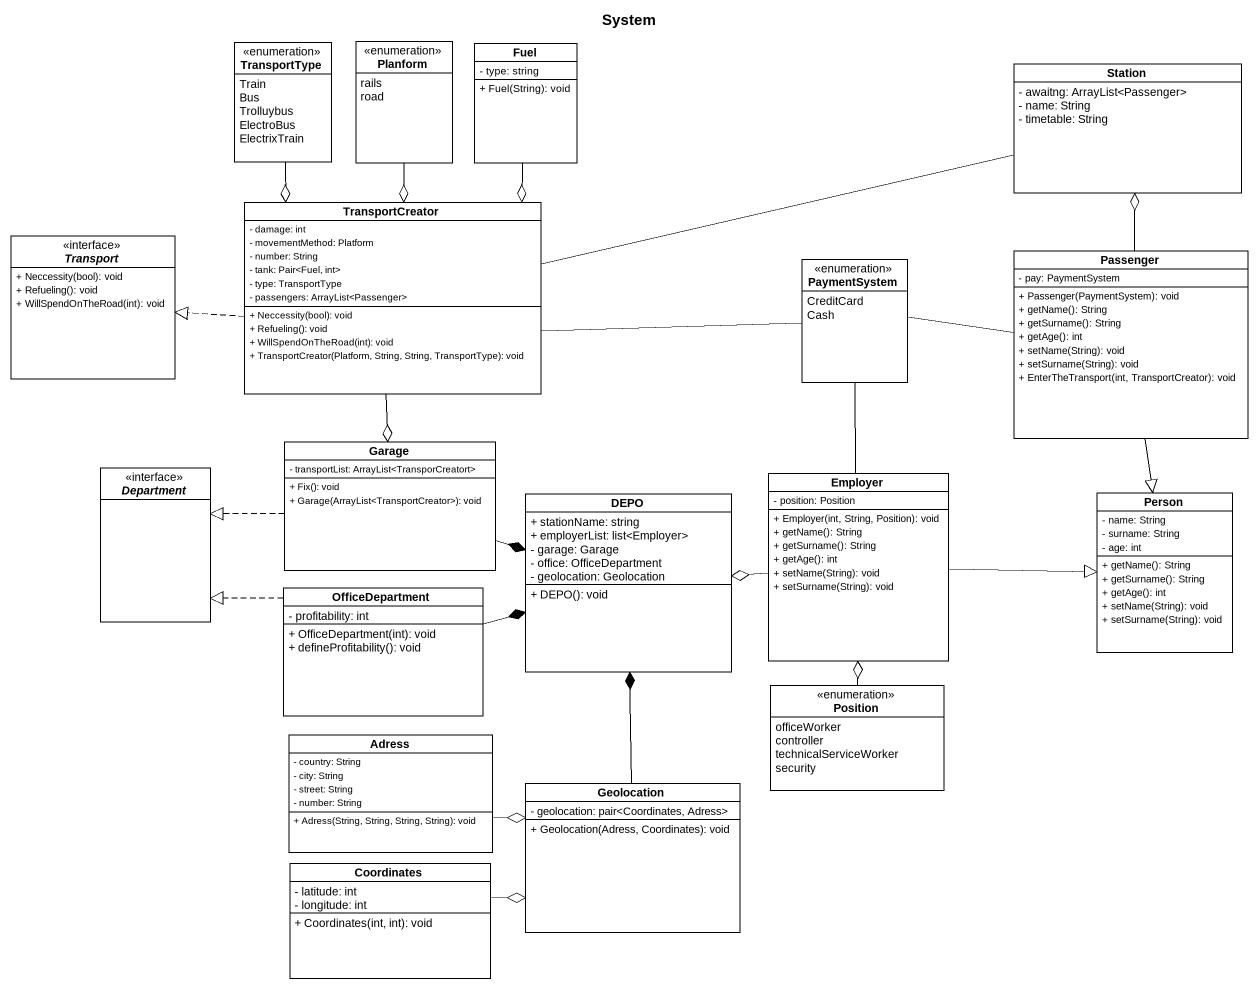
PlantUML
@startuml
title System
hide circle
hide empty members
skinparam classAttributeIconSize 0
enum TransportType {
  Train
  Bus
  Trolluybus
  ElectroBus
  ElectrixTrain
}
enum Planform {
  rails
  road
}
class Fuel {
  - type: string
  + Fuel(String): void
}
class Station {
  - awaitng: ArrayList<Passenger>
  - name: String
  - timetable: String
}
interface Transport {
  + Neccessity(bool): void
  + Refueling(): void
  + WillSpendOnTheRoad(int): void
}
class TransportCreator {
  - damage: int
  - movementMethod: Platform
  - number: String
  - tank: Pair<Fuel, int>
  - type: TransportType
  - passengers: ArrayList<Passenger>
  + Neccessity(bool): void
  + Refueling(): void
  + WillSpendOnTheRoad(int): void
  + TransportCreator(Platform, String, String, TransportType): void
}
enum PaymentSystem {
  CreditCard
  Cash
}
class Passenger {
  - pay: PaymentSystem
  + Passenger(PaymentSystem): void
  + getName(): String
  + getSurname(): String
  + getAge(): int
  + setName(String): void
  + setSurname(String): void
  + EnterTheTransport(int, TransportCreator): void
}
interface Department
class Garage {
  - transportList: ArrayList<TransporCreatort>
  + Fix(): void
  + Garage(ArrayList<TransportCreator>): void
}
class Employer {
  - position: Position
  + Employer(int, String, Position): void
  + getName(): String
  + getSurname(): String
  + getAge(): int
  + setName(String): void
  + setSurname(String): void
}
class DEPO {
  + stationName: string
  + employerList: list<Employer>
  - garage: Garage
  - office: OfficeDepartment
  - geolocation: Geolocation
  + DEPO(): void
}
class "Person" as Person_ {
  - name: String
  - surname: String
  - age: int
  + getName(): String
  + getSurname(): String
  + getAge(): int
  + setName(String): void
  + setSurname(String): void
}
class OfficeDepartment {
  - profitability: int
  + OfficeDepartment(int): void
  + defineProfitability(): void
}
enum Position {
  officeWorker
  controller
  technicalServiceWorker
  security
}
class Adress {
  - country: String
  - city: String
  - street: String
  - number: String
  + Adress(String, String, String, String): void
}
class Geolocation {
  - geolocation: pair<Coordinates, Adress>
  + Geolocation(Adress, Coordinates): void
}
class Coordinates {
  - latitude: int
  - longitude: int
  + Coordinates(int, int): void
}
TransportType --o TransportCreator
Planform --o TransportCreator
Fuel --o TransportCreator
TransportCreator -right- Station
TransportCreator .left.|> Transport
TransportCreator -right- PaymentSystem
TransportCreator --o Garage
PaymentSystem -- Employer
Passenger -up-o Station
Passenger -left- PaymentSystem
Passenger --|> Person_
Garage .left.|> Department
Garage -right-* DEPO
Employer -left-o DEPO
Employer -right-|> Person_
OfficeDepartment .left.|> Department
OfficeDepartment -right-* DEPO
Position -up-o Employer
Adress -right-o Geolocation
Geolocation -up-* DEPO
Coordinates -right-o Geolocation
@enduml
